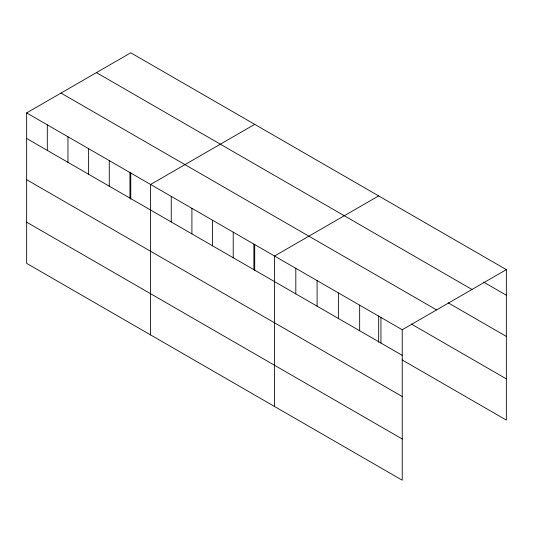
<?xml version="1.0" encoding="UTF-8"?>
<svg xmlns="http://www.w3.org/2000/svg" width="533" height="533" viewBox="0 0 533 533"><rect width="100%" height="100%" fill="white"/><g stroke="black" fill="none" stroke-linecap="round" stroke-linejoin="round"><path stroke-width="0.8" d="M26.65 112.909L402.228 329.747L402.228 480.206L26.65 263.369L26.65 112.909L130.772 52.794L506.35 269.631L506.35 420.091L402.062 359.888M254.714 124.349L150.592 184.465L150.592 334.931M378.657 195.904L274.528 256.02L274.528 406.486M402.228 329.747L506.35 269.631M483.651 282.104L506.35 295.209M96.413 72.628L471.991 289.466M448.18 302.837L506.35 336.423M61.009 93.068L436.587 309.906M411.289 323.997L506.35 378.883M26.65 138.487L402.228 355.324M26.65 179.694L402.228 396.532M26.65 222.161L402.228 438.999M380.942 317.455L380.942 343.032M378.657 315.869L378.657 342.246M359.662 305.169L359.662 330.746M338.382 292.884L338.382 318.461M317.095 280.591L317.095 306.175M295.815 268.306L295.815 293.883M254.714 244.314L254.714 270.691M253.875 244.094L253.875 269.671M233.221 232.168L233.221 257.745M212.56 220.242L212.56 245.82M191.907 208.316L191.907 233.894M171.246 196.391L171.246 221.968M130.772 172.759L130.772 199.135M129.932 172.539L129.932 198.116M109.278 160.613L109.278 186.19M88.618 148.687L88.618 174.264M67.964 136.761L67.964 162.338M47.304 124.835L47.304 150.413"/></g></svg>
